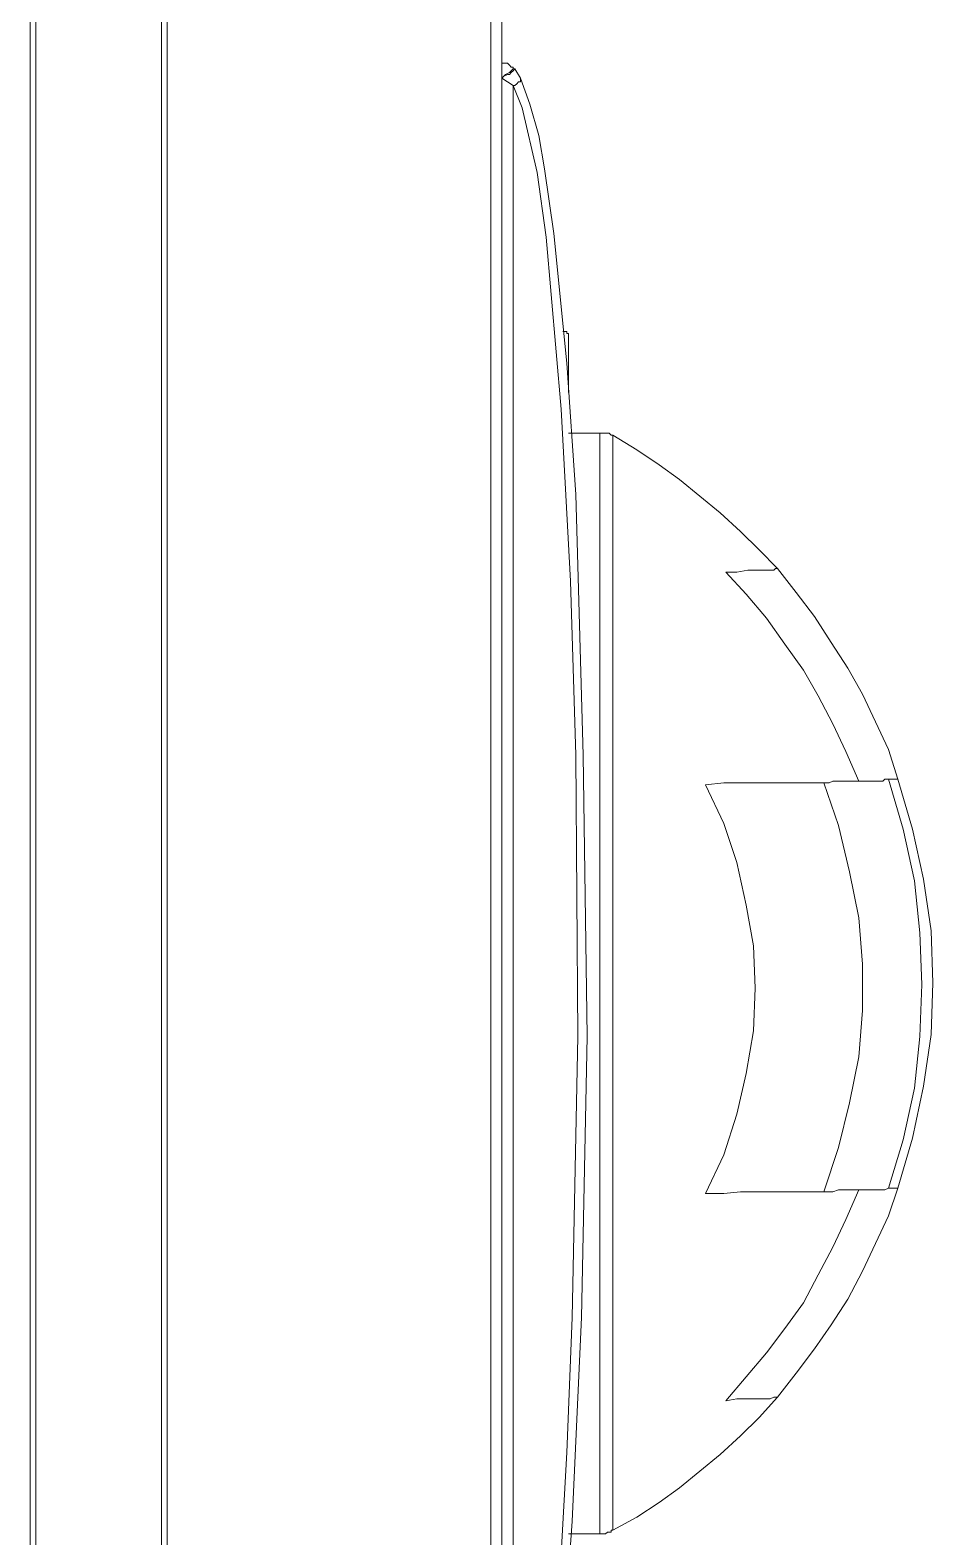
# Model space of a CAD drawing. Header units: centimetres. Extents: x -12.5 to 12.5, y -6.1 to 6.1.
# Drawn here: x 10.773 to 12.495, y 0.7 to 3.573 of the extents above; entities that cross this region are included whole.
import ezdxf

# ---------------------------------------------------------------- set-up
doc = ezdxf.new("R2010")
doc.units = ezdxf.units.CM
doc.header["$MEASUREMENT"] = 0
doc.layers.add('Camada 1', color=7, linetype='Continuous')

msp = doc.modelspace()

# ---------------------------------------------------------------- linework, layer by layer
at = {"layer": 'Camada 1', "color": 251, "lineweight": 9}
for points in [[(11.02362, -5.82844), (11.02362, -5.82844), (11.02362, 5.81417), (11.02362, 5.81417)], [(11.0342, 5.81417), (11.0342, 5.81417), (11.0342, -5.82844), (11.0342, -5.82844)], [(11.6518, -5.82844), (11.6518, -5.82844), (11.6518, 5.81417), (11.6518, 5.81417)], [(11.67298, 5.81417), (11.67298, 5.81417), (11.67298, -5.82844), (11.67298, -5.82844)], [(10.77304, -2.02756), (10.77304, -2.02756), (10.77304, 5.77888), (10.77304, 5.77888)], [(10.78363, 5.77888), (10.78363, 5.77888), (10.78363, -2.02756), (10.78363, -2.02756)], [(10.78363, -3.69098), (10.78363, -3.69098), (10.78363, 3.65738), (10.78363, 3.65738)], [(11.67298, 0.03126), (11.67298, 0.03126), (11.67298, 3.48142), (11.67298, 3.48142)], [(11.69415, 3.46731), (11.69415, 3.46731), (11.67298, 3.48142), (11.67298, 3.48142)], [(11.69415, 3.49906), (11.69415, 3.49906), (11.69767, 3.49906), (11.69767, 3.49906)], [(11.69767, 3.49906), (11.69767, 3.49906), (11.70826, 3.48142), (11.70826, 3.48142)], [(11.69415, 3.46731), (11.69415, 3.46731), (11.69415, 0.04537), (11.69415, 0.04537)], [(11.85995, 2.80409), (11.85995, 2.80409), (11.79998, 2.80409), (11.79998, 2.80409)], [(11.79998, 0.70506), (11.79998, 0.70506), (11.85995, 0.70506), (11.85995, 0.70506)]]:
    msp.add_open_spline(points, degree=3, dxfattribs=at)
for points, knots in [([(11.67298, 3.50964), (11.67298, 3.50964), (11.67298, 3.50964), (11.67298, 3.50964), (11.67298, 3.50964), (11.67298, 3.50612), (11.67298, 3.50612), (11.67298, 3.50612), (11.67298, 3.50259), (11.67298, 3.50259), (11.67298, 3.50259), (11.67298, 3.49906), (11.67298, 3.49906), (11.67298, 3.49906), (11.67298, 3.49201), (11.67298, 3.49201), (11.67298, 3.49201), (11.67298, 3.48848), (11.67298, 3.48848), (11.67298, 3.48848), (11.67298, 3.48142), (11.67298, 3.48142)], [0, 0, 0, 0, 0.1428571, 0.1428571, 0.1428571, 0.2857143, 0.2857143, 0.2857143, 0.4285714, 0.4285714, 0.4285714, 0.5714286, 0.5714286, 0.5714286, 0.7142857, 0.7142857, 0.7142857, 0.8571429, 0.8571429, 0.8571429, 1, 1, 1, 1]), ([(11.67298, 3.50964), (11.67298, 3.50964), (11.67651, 3.50964), (11.67651, 3.50964), (11.67651, 3.50964), (11.68003, 3.50964), (11.68003, 3.50964), (11.68003, 3.50964), (11.68356, 3.50964), (11.68356, 3.50964), (11.68356, 3.50964), (11.68709, 3.50612), (11.68709, 3.50612), (11.68709, 3.50612), (11.69062, 3.50259), (11.69062, 3.50259), (11.69062, 3.50259), (11.69415, 3.50259), (11.69415, 3.50259), (11.69415, 3.50259), (11.69415, 3.49906), (11.69415, 3.49906)], [0, 0, 0, 0, 0.1428571, 0.1428571, 0.1428571, 0.2857143, 0.2857143, 0.2857143, 0.4285714, 0.4285714, 0.4285714, 0.5714286, 0.5714286, 0.5714286, 0.7142857, 0.7142857, 0.7142857, 0.8571429, 0.8571429, 0.8571429, 1, 1, 1, 1]), ([(11.69767, 3.49906), (11.69767, 3.49906), (11.69767, 3.49906), (11.69767, 3.49906), (11.69767, 3.49906), (11.69415, 3.49553), (11.69415, 3.49553), (11.69415, 3.49553), (11.69062, 3.49201), (11.69062, 3.49201), (11.69062, 3.49201), (11.68709, 3.48848), (11.68709, 3.48848), (11.68709, 3.48848), (11.68356, 3.48848), (11.68356, 3.48848), (11.68356, 3.48848), (11.67651, 3.48495), (11.67651, 3.48495), (11.67651, 3.48495), (11.67298, 3.48142), (11.67298, 3.48142)], [0, 0, 0, 0, 0.1428571, 0.1428571, 0.1428571, 0.2857143, 0.2857143, 0.2857143, 0.4285714, 0.4285714, 0.4285714, 0.5714286, 0.5714286, 0.5714286, 0.7142857, 0.7142857, 0.7142857, 0.8571429, 0.8571429, 0.8571429, 1, 1, 1, 1]), ([(11.69415, 3.49906), (11.69415, 3.49906), (11.69415, 3.49906), (11.69415, 3.49906), (11.69415, 3.49906), (11.69062, 3.49553), (11.69062, 3.49553), (11.69062, 3.49553), (11.68709, 3.49201), (11.68709, 3.49201), (11.68709, 3.49201), (11.68003, 3.48848), (11.68003, 3.48848), (11.68003, 3.48848), (11.67651, 3.48495), (11.67651, 3.48495), (11.67651, 3.48495), (11.67298, 3.48142), (11.67298, 3.48142)], [0, 0, 0, 0, 0.1666667, 0.1666667, 0.1666667, 0.3333333, 0.3333333, 0.3333333, 0.5, 0.5, 0.5, 0.6666667, 0.6666667, 0.6666667, 0.8333333, 0.8333333, 0.8333333, 1, 1, 1, 1]), ([(11.70826, 3.48142), (11.70826, 3.48142), (11.70826, 3.47789), (11.70826, 3.47789), (11.70826, 3.47789), (11.70826, 3.47437), (11.70826, 3.47437), (11.70826, 3.47437), (11.70473, 3.47437), (11.70473, 3.47437), (11.70473, 3.47437), (11.7012, 3.47084), (11.7012, 3.47084), (11.7012, 3.47084), (11.69767, 3.46731), (11.69767, 3.46731), (11.69767, 3.46731), (11.69415, 3.46731), (11.69415, 3.46731)], [0, 0, 0, 0, 0.1666667, 0.1666667, 0.1666667, 0.3333333, 0.3333333, 0.3333333, 0.5, 0.5, 0.5, 0.6666667, 0.6666667, 0.6666667, 0.8333333, 0.8333333, 0.8333333, 1, 1, 1, 1]), ([(11.70826, 3.48142), (11.70826, 3.48142), (11.7259, 3.43203), (11.7259, 3.43203), (11.7259, 3.43203), (11.74353, 3.37206), (11.74353, 3.37206), (11.74353, 3.37206), (11.75412, 3.30856), (11.75412, 3.30856), (11.75412, 3.30856), (11.77176, 3.18509), (11.77176, 3.18509), (11.77176, 3.18509), (11.79645, 2.93814), (11.79645, 2.93814), (11.79645, 2.93814), (11.81409, 2.68767), (11.81409, 2.68767), (11.81409, 2.68767), (11.8282, 2.19025), (11.8282, 2.19025), (11.8282, 2.19025), (11.83526, 1.65403), (11.83526, 1.65403), (11.83526, 1.65403), (11.82467, 1.11781), (11.82467, 1.11781), (11.82467, 1.11781), (11.80703, 0.72976), (11.80703, 0.72976), (11.80703, 0.72976), (11.79292, 0.5322), (11.79292, 0.5322), (11.79292, 0.5322), (11.77528, 0.33817), (11.77528, 0.33817), (11.77528, 0.33817), (11.75059, 0.18295), (11.75059, 0.18295), (11.75059, 0.18295), (11.73648, 0.10534), (11.73648, 0.10534), (11.73648, 0.10534), (11.70826, 0.03126), (11.70826, 0.03126)], [0, 0, 0, 0, 0.0666667, 0.0666667, 0.0666667, 0.1333333, 0.1333333, 0.1333333, 0.2, 0.2, 0.2, 0.2666667, 0.2666667, 0.2666667, 0.3333333, 0.3333333, 0.3333333, 0.4, 0.4, 0.4, 0.4666667, 0.4666667, 0.4666667, 0.5333333, 0.5333333, 0.5333333, 0.6, 0.6, 0.6, 0.6666667, 0.6666667, 0.6666667, 0.7333333, 0.7333333, 0.7333333, 0.8, 0.8, 0.8, 0.8666667, 0.8666667, 0.8666667, 0.9333333, 0.9333333, 0.9333333, 1, 1, 1, 1]), ([(11.69415, 0.04537), (11.69415, 0.04537), (11.72237, 0.11592), (11.72237, 0.11592), (11.72237, 0.11592), (11.73648, 0.19001), (11.73648, 0.19001), (11.73648, 0.19001), (11.74706, 0.26409), (11.74706, 0.26409), (11.74706, 0.26409), (11.75765, 0.3417), (11.75765, 0.3417), (11.75765, 0.3417), (11.78234, 0.59923), (11.78234, 0.59923), (11.78234, 0.59923), (11.79645, 0.86028), (11.79645, 0.86028), (11.79645, 0.86028), (11.80703, 1.11781), (11.80703, 1.11781), (11.80703, 1.11781), (11.81762, 1.65403), (11.81762, 1.65403), (11.81762, 1.65403), (11.81409, 2.19025), (11.81409, 2.19025), (11.81409, 2.19025), (11.80351, 2.52187), (11.80351, 2.52187), (11.80351, 2.52187), (11.78587, 2.84995), (11.78587, 2.84995), (11.78587, 2.84995), (11.75765, 3.17803), (11.75765, 3.17803), (11.75765, 3.17803), (11.74001, 3.3015), (11.74001, 3.3015), (11.74001, 3.3015), (11.71178, 3.42498), (11.71178, 3.42498), (11.71178, 3.42498), (11.69415, 3.46731), (11.69415, 3.46731)], [0, 0, 0, 0, 0.0666667, 0.0666667, 0.0666667, 0.1333333, 0.1333333, 0.1333333, 0.2, 0.2, 0.2, 0.2666667, 0.2666667, 0.2666667, 0.3333333, 0.3333333, 0.3333333, 0.4, 0.4, 0.4, 0.4666667, 0.4666667, 0.4666667, 0.5333333, 0.5333333, 0.5333333, 0.6, 0.6, 0.6, 0.6666667, 0.6666667, 0.6666667, 0.7333333, 0.7333333, 0.7333333, 0.8, 0.8, 0.8, 0.8666667, 0.8666667, 0.8666667, 0.9333333, 0.9333333, 0.9333333, 1, 1, 1, 1]), ([(11.79998, 2.98753), (11.79998, 2.98753), (11.79998, 2.99106), (11.79998, 2.99106), (11.79998, 2.99106), (11.79998, 2.99459), (11.79998, 2.99459), (11.79998, 2.99459), (11.79645, 2.99459), (11.79645, 2.99459), (11.79645, 2.99459), (11.79645, 2.99812), (11.79645, 2.99812), (11.79645, 2.99812), (11.79292, 2.99812), (11.79292, 2.99812), (11.79292, 2.99812), (11.7894, 2.99812), (11.7894, 2.99812)], [0, 0, 0, 0, 0.1666667, 0.1666667, 0.1666667, 0.3333333, 0.3333333, 0.3333333, 0.5, 0.5, 0.5, 0.6666667, 0.6666667, 0.6666667, 0.8333333, 0.8333333, 0.8333333, 1, 1, 1, 1]), ([(11.79998, 2.98753), (11.79998, 2.98753), (11.79998, 2.984), (11.79998, 2.984), (11.79998, 2.984), (11.79998, 2.97695), (11.79998, 2.97695), (11.79998, 2.97695), (11.79998, 2.95931), (11.79998, 2.95931), (11.79998, 2.95931), (11.79998, 2.94167), (11.79998, 2.94167), (11.79998, 2.94167), (11.79998, 2.9205), (11.79998, 2.9205), (11.79998, 2.9205), (11.79998, 2.90287), (11.79998, 2.90287), (11.79998, 2.90287), (11.79998, 2.88876), (11.79998, 2.88876), (11.79998, 2.88876), (11.79998, 2.8817), (11.79998, 2.8817)], [0, 0, 0, 0, 0.125, 0.125, 0.125, 0.25, 0.25, 0.25, 0.375, 0.375, 0.375, 0.5, 0.5, 0.5, 0.625, 0.625, 0.625, 0.75, 0.75, 0.75, 0.875, 0.875, 0.875, 1, 1, 1, 1]), ([(11.88465, 2.80056), (11.88465, 2.80056), (11.88112, 2.80056), (11.88112, 2.80056), (11.88112, 2.80056), (11.87759, 2.80409), (11.87759, 2.80409), (11.87759, 2.80409), (11.87406, 2.80409), (11.87406, 2.80409), (11.87406, 2.80409), (11.87053, 2.80409), (11.87053, 2.80409), (11.87053, 2.80409), (11.86701, 2.80409), (11.86701, 2.80409), (11.86701, 2.80409), (11.86348, 2.80409), (11.86348, 2.80409), (11.86348, 2.80409), (11.85995, 2.80409), (11.85995, 2.80409)], [0, 0, 0, 0, 0.1428571, 0.1428571, 0.1428571, 0.2857143, 0.2857143, 0.2857143, 0.4285714, 0.4285714, 0.4285714, 0.5714286, 0.5714286, 0.5714286, 0.7142857, 0.7142857, 0.7142857, 0.8571429, 0.8571429, 0.8571429, 1, 1, 1, 1]), ([(11.85995, 0.70506), (11.85995, 0.70506), (11.85995, 0.70859), (11.85995, 0.70859), (11.85995, 0.70859), (11.85995, 0.71564), (11.85995, 0.71564), (11.85995, 0.71564), (11.85995, 0.73328), (11.85995, 0.73328), (11.85995, 0.73328), (11.85995, 0.75445), (11.85995, 0.75445), (11.85995, 0.75445), (11.85995, 0.7862), (11.85995, 0.7862), (11.85995, 0.7862), (11.85995, 0.82148), (11.85995, 0.82148), (11.85995, 0.82148), (11.85995, 0.86028), (11.85995, 0.86028), (11.85995, 0.86028), (11.85995, 0.90967), (11.85995, 0.90967), (11.85995, 0.90967), (11.85995, 0.96259), (11.85995, 0.96259), (11.85995, 0.96259), (11.85995, 1.01903), (11.85995, 1.01903), (11.85995, 1.01903), (11.85995, 1.08253), (11.85995, 1.08253), (11.85995, 1.08253), (11.85995, 1.14956), (11.85995, 1.14956), (11.85995, 1.14956), (11.85995, 1.22012), (11.85995, 1.22012), (11.85995, 1.22012), (11.85995, 1.2942), (11.85995, 1.2942), (11.85995, 1.2942), (11.85995, 1.37181), (11.85995, 1.37181), (11.85995, 1.37181), (11.85995, 1.44942), (11.85995, 1.44942), (11.85995, 1.44942), (11.85995, 1.53409), (11.85995, 1.53409), (11.85995, 1.53409), (11.85995, 1.61523), (11.85995, 1.61523), (11.85995, 1.61523), (11.85995, 1.69989), (11.85995, 1.69989), (11.85995, 1.69989), (11.85995, 1.78456), (11.85995, 1.78456), (11.85995, 1.78456), (11.85995, 1.86923), (11.85995, 1.86923), (11.85995, 1.86923), (11.85995, 1.95389), (11.85995, 1.95389), (11.85995, 1.95389), (11.85995, 2.03503), (11.85995, 2.03503), (11.85995, 2.03503), (11.85995, 2.11617), (11.85995, 2.11617), (11.85995, 2.11617), (11.85995, 2.19378), (11.85995, 2.19378), (11.85995, 2.19378), (11.85995, 2.26787), (11.85995, 2.26787), (11.85995, 2.26787), (11.85995, 2.34195), (11.85995, 2.34195), (11.85995, 2.34195), (11.85995, 2.40898), (11.85995, 2.40898), (11.85995, 2.40898), (11.85995, 2.47248), (11.85995, 2.47248), (11.85995, 2.47248), (11.85995, 2.53245), (11.85995, 2.53245), (11.85995, 2.53245), (11.85995, 2.58889), (11.85995, 2.58889), (11.85995, 2.58889), (11.85995, 2.63476), (11.85995, 2.63476), (11.85995, 2.63476), (11.85995, 2.68062), (11.85995, 2.68062), (11.85995, 2.68062), (11.85995, 2.71589), (11.85995, 2.71589), (11.85995, 2.71589), (11.85995, 2.74764), (11.85995, 2.74764), (11.85995, 2.74764), (11.85995, 2.77234), (11.85995, 2.77234), (11.85995, 2.77234), (11.85995, 2.78998), (11.85995, 2.78998), (11.85995, 2.78998), (11.85995, 2.80056), (11.85995, 2.80056), (11.85995, 2.80056), (11.85995, 2.80409), (11.85995, 2.80409)], [0, 0, 0, 0, 0.025641, 0.025641, 0.025641, 0.0512821, 0.0512821, 0.0512821, 0.0769231, 0.0769231, 0.0769231, 0.1025641, 0.1025641, 0.1025641, 0.1282051, 0.1282051, 0.1282051, 0.1538462, 0.1538462, 0.1538462, 0.1794872, 0.1794872, 0.1794872, 0.2051282, 0.2051282, 0.2051282, 0.2307692, 0.2307692, 0.2307692, 0.2564103, 0.2564103, 0.2564103, 0.2820513, 0.2820513, 0.2820513, 0.3076923, 0.3076923, 0.3076923, 0.3333333, 0.3333333, 0.3333333, 0.3589744, 0.3589744, 0.3589744, 0.3846154, 0.3846154, 0.3846154, 0.4102564, 0.4102564, 0.4102564, 0.4358974, 0.4358974, 0.4358974, 0.4615385, 0.4615385, 0.4615385, 0.4871795, 0.4871795, 0.4871795, 0.5128205, 0.5128205, 0.5128205, 0.5384615, 0.5384615, 0.5384615, 0.5641026, 0.5641026, 0.5641026, 0.5897436, 0.5897436, 0.5897436, 0.6153846, 0.6153846, 0.6153846, 0.6410256, 0.6410256, 0.6410256, 0.6666667, 0.6666667, 0.6666667, 0.6923077, 0.6923077, 0.6923077, 0.7179487, 0.7179487, 0.7179487, 0.7435897, 0.7435897, 0.7435897, 0.7692308, 0.7692308, 0.7692308, 0.7948718, 0.7948718, 0.7948718, 0.8205128, 0.8205128, 0.8205128, 0.8461538, 0.8461538, 0.8461538, 0.8717949, 0.8717949, 0.8717949, 0.8974359, 0.8974359, 0.8974359, 0.9230769, 0.9230769, 0.9230769, 0.9487179, 0.9487179, 0.9487179, 0.974359, 0.974359, 0.974359, 1, 1, 1, 1]), ([(12.19862, 2.54656), (12.19862, 2.54656), (12.16334, 2.58184), (12.16334, 2.58184), (12.16334, 2.58184), (12.12806, 2.61712), (12.12806, 2.61712), (12.12806, 2.61712), (12.08926, 2.65239), (12.08926, 2.65239), (12.08926, 2.65239), (12.05045, 2.68414), (12.05045, 2.68414), (12.05045, 2.68414), (12.01165, 2.71589), (12.01165, 2.71589), (12.01165, 2.71589), (11.97284, 2.74412), (11.97284, 2.74412), (11.97284, 2.74412), (11.93051, 2.77234), (11.93051, 2.77234), (11.93051, 2.77234), (11.88465, 2.80056), (11.88465, 2.80056)], [0, 0, 0, 0, 0.125, 0.125, 0.125, 0.25, 0.25, 0.25, 0.375, 0.375, 0.375, 0.5, 0.5, 0.5, 0.625, 0.625, 0.625, 0.75, 0.75, 0.75, 0.875, 0.875, 0.875, 1, 1, 1, 1]), ([(11.88465, 2.80056), (11.88465, 2.80056), (11.88465, 2.79703), (11.88465, 2.79703), (11.88465, 2.79703), (11.88465, 2.78998), (11.88465, 2.78998), (11.88465, 2.78998), (11.88465, 2.77587), (11.88465, 2.77587), (11.88465, 2.77587), (11.88465, 2.7547), (11.88465, 2.7547), (11.88465, 2.7547), (11.88465, 2.72648), (11.88465, 2.72648), (11.88465, 2.72648), (11.88465, 2.6912), (11.88465, 2.6912), (11.88465, 2.6912), (11.88465, 2.64887), (11.88465, 2.64887), (11.88465, 2.64887), (11.88465, 2.603), (11.88465, 2.603), (11.88465, 2.603), (11.88465, 2.55009), (11.88465, 2.55009), (11.88465, 2.55009), (11.88465, 2.49012), (11.88465, 2.49012), (11.88465, 2.49012), (11.88465, 2.43014), (11.88465, 2.43014), (11.88465, 2.43014), (11.88465, 2.36312), (11.88465, 2.36312), (11.88465, 2.36312), (11.88465, 2.28903), (11.88465, 2.28903), (11.88465, 2.28903), (11.88465, 2.21495), (11.88465, 2.21495), (11.88465, 2.21495), (11.88465, 2.13734), (11.88465, 2.13734), (11.88465, 2.13734), (11.88465, 2.0562), (11.88465, 2.0562), (11.88465, 2.0562), (11.88465, 1.97506), (11.88465, 1.97506), (11.88465, 1.97506), (11.88465, 1.89039), (11.88465, 1.89039), (11.88465, 1.89039), (11.88465, 1.80573), (11.88465, 1.80573), (11.88465, 1.80573), (11.88465, 1.72106), (11.88465, 1.72106), (11.88465, 1.72106), (11.88465, 1.63639), (11.88465, 1.63639), (11.88465, 1.63639), (11.88465, 1.55173), (11.88465, 1.55173), (11.88465, 1.55173), (11.88465, 1.47059), (11.88465, 1.47059), (11.88465, 1.47059), (11.88465, 1.38945), (11.88465, 1.38945), (11.88465, 1.38945), (11.88465, 1.31184), (11.88465, 1.31184), (11.88465, 1.31184), (11.88465, 1.23423), (11.88465, 1.23423), (11.88465, 1.23423), (11.88465, 1.16367), (11.88465, 1.16367), (11.88465, 1.16367), (11.88465, 1.09664), (11.88465, 1.09664), (11.88465, 1.09664), (11.88465, 1.02962), (11.88465, 1.02962), (11.88465, 1.02962), (11.88465, 0.97317), (11.88465, 0.97317), (11.88465, 0.97317), (11.88465, 0.92025), (11.88465, 0.92025), (11.88465, 0.92025), (11.88465, 0.87087), (11.88465, 0.87087), (11.88465, 0.87087), (11.88465, 0.82853), (11.88465, 0.82853), (11.88465, 0.82853), (11.88465, 0.79326), (11.88465, 0.79326), (11.88465, 0.79326), (11.88465, 0.7615), (11.88465, 0.7615), (11.88465, 0.7615), (11.88465, 0.74034), (11.88465, 0.74034), (11.88465, 0.74034), (11.88465, 0.7227), (11.88465, 0.7227), (11.88465, 0.7227), (11.88465, 0.71564), (11.88465, 0.71564), (11.88465, 0.71564), (11.88465, 0.71212), (11.88465, 0.71212)], [0, 0, 0, 0, 0.025641, 0.025641, 0.025641, 0.0512821, 0.0512821, 0.0512821, 0.0769231, 0.0769231, 0.0769231, 0.1025641, 0.1025641, 0.1025641, 0.1282051, 0.1282051, 0.1282051, 0.1538462, 0.1538462, 0.1538462, 0.1794872, 0.1794872, 0.1794872, 0.2051282, 0.2051282, 0.2051282, 0.2307692, 0.2307692, 0.2307692, 0.2564103, 0.2564103, 0.2564103, 0.2820513, 0.2820513, 0.2820513, 0.3076923, 0.3076923, 0.3076923, 0.3333333, 0.3333333, 0.3333333, 0.3589744, 0.3589744, 0.3589744, 0.3846154, 0.3846154, 0.3846154, 0.4102564, 0.4102564, 0.4102564, 0.4358974, 0.4358974, 0.4358974, 0.4615385, 0.4615385, 0.4615385, 0.4871795, 0.4871795, 0.4871795, 0.5128205, 0.5128205, 0.5128205, 0.5384615, 0.5384615, 0.5384615, 0.5641026, 0.5641026, 0.5641026, 0.5897436, 0.5897436, 0.5897436, 0.6153846, 0.6153846, 0.6153846, 0.6410256, 0.6410256, 0.6410256, 0.6666667, 0.6666667, 0.6666667, 0.6923077, 0.6923077, 0.6923077, 0.7179487, 0.7179487, 0.7179487, 0.7435897, 0.7435897, 0.7435897, 0.7692308, 0.7692308, 0.7692308, 0.7948718, 0.7948718, 0.7948718, 0.8205128, 0.8205128, 0.8205128, 0.8461538, 0.8461538, 0.8461538, 0.8717949, 0.8717949, 0.8717949, 0.8974359, 0.8974359, 0.8974359, 0.9230769, 0.9230769, 0.9230769, 0.9487179, 0.9487179, 0.9487179, 0.974359, 0.974359, 0.974359, 1, 1, 1, 1]), ([(12.19862, 2.54656), (12.19862, 2.54656), (12.19509, 2.54656), (12.19509, 2.54656), (12.19509, 2.54656), (12.19156, 2.54303), (12.19156, 2.54303), (12.19156, 2.54303), (12.18451, 2.54303), (12.18451, 2.54303), (12.18451, 2.54303), (12.1704, 2.54303), (12.1704, 2.54303), (12.1704, 2.54303), (12.15981, 2.54303), (12.15981, 2.54303), (12.15981, 2.54303), (12.14217, 2.54303), (12.14217, 2.54303), (12.14217, 2.54303), (12.12101, 2.53951), (12.12101, 2.53951), (12.12101, 2.53951), (12.09984, 2.53951), (12.09984, 2.53951)], [0, 0, 0, 0, 0.125, 0.125, 0.125, 0.25, 0.25, 0.25, 0.375, 0.375, 0.375, 0.5, 0.5, 0.5, 0.625, 0.625, 0.625, 0.75, 0.75, 0.75, 0.875, 0.875, 0.875, 1, 1, 1, 1]), ([(12.09984, 2.53951), (12.09984, 2.53951), (12.13865, 2.49717), (12.13865, 2.49717), (12.13865, 2.49717), (12.17745, 2.45131), (12.17745, 2.45131), (12.17745, 2.45131), (12.21273, 2.40192), (12.21273, 2.40192), (12.21273, 2.40192), (12.24801, 2.35253), (12.24801, 2.35253), (12.24801, 2.35253), (12.27623, 2.30314), (12.27623, 2.30314), (12.27623, 2.30314), (12.30445, 2.25023), (12.30445, 2.25023), (12.30445, 2.25023), (12.32915, 2.19731), (12.32915, 2.19731), (12.32915, 2.19731), (12.35384, 2.14087), (12.35384, 2.14087)], [0, 0, 0, 0, 0.125, 0.125, 0.125, 0.25, 0.25, 0.25, 0.375, 0.375, 0.375, 0.5, 0.5, 0.5, 0.625, 0.625, 0.625, 0.75, 0.75, 0.75, 0.875, 0.875, 0.875, 1, 1, 1, 1]), ([(12.42792, 2.14439), (12.42792, 2.14439), (12.41028, 2.20084), (12.41028, 2.20084), (12.41028, 2.20084), (12.38559, 2.25376), (12.38559, 2.25376), (12.38559, 2.25376), (12.3609, 2.30667), (12.3609, 2.30667), (12.3609, 2.30667), (12.33267, 2.35606), (12.33267, 2.35606), (12.33267, 2.35606), (12.30092, 2.40545), (12.30092, 2.40545), (12.30092, 2.40545), (12.26917, 2.45484), (12.26917, 2.45484), (12.26917, 2.45484), (12.2339, 2.5007), (12.2339, 2.5007), (12.2339, 2.5007), (12.19862, 2.54656), (12.19862, 2.54656)], [0, 0, 0, 0, 0.125, 0.125, 0.125, 0.25, 0.25, 0.25, 0.375, 0.375, 0.375, 0.5, 0.5, 0.5, 0.625, 0.625, 0.625, 0.75, 0.75, 0.75, 0.875, 0.875, 0.875, 1, 1, 1, 1]), ([(12.19862, 2.54656), (12.19862, 2.54656), (12.2339, 2.5007), (12.2339, 2.5007), (12.2339, 2.5007), (12.26917, 2.45484), (12.26917, 2.45484), (12.26917, 2.45484), (12.30092, 2.40545), (12.30092, 2.40545), (12.30092, 2.40545), (12.33267, 2.35606), (12.33267, 2.35606), (12.33267, 2.35606), (12.3609, 2.30667), (12.3609, 2.30667), (12.3609, 2.30667), (12.38559, 2.25376), (12.38559, 2.25376), (12.38559, 2.25376), (12.41028, 2.20084), (12.41028, 2.20084), (12.41028, 2.20084), (12.42792, 2.14439), (12.42792, 2.14439)], [0, 0, 0, 0, 0.125, 0.125, 0.125, 0.25, 0.25, 0.25, 0.375, 0.375, 0.375, 0.5, 0.5, 0.5, 0.625, 0.625, 0.625, 0.75, 0.75, 0.75, 0.875, 0.875, 0.875, 1, 1, 1, 1]), ([(12.28681, 2.13734), (12.28681, 2.13734), (12.26212, 2.13734), (12.26212, 2.13734), (12.26212, 2.13734), (12.24095, 2.13734), (12.24095, 2.13734), (12.24095, 2.13734), (12.21273, 2.13734), (12.21273, 2.13734), (12.21273, 2.13734), (12.18451, 2.13734), (12.18451, 2.13734), (12.18451, 2.13734), (12.15628, 2.13734), (12.15628, 2.13734), (12.15628, 2.13734), (12.12806, 2.13734), (12.12806, 2.13734), (12.12806, 2.13734), (12.09631, 2.13734), (12.09631, 2.13734), (12.09631, 2.13734), (12.06103, 2.13381), (12.06103, 2.13381)], [0, 0, 0, 0, 0.125, 0.125, 0.125, 0.25, 0.25, 0.25, 0.375, 0.375, 0.375, 0.5, 0.5, 0.5, 0.625, 0.625, 0.625, 0.75, 0.75, 0.75, 0.875, 0.875, 0.875, 1, 1, 1, 1]), ([(12.06103, 2.13381), (12.06103, 2.13381), (12.09631, 2.05973), (12.09631, 2.05973), (12.09631, 2.05973), (12.12101, 1.98564), (12.12101, 1.98564), (12.12101, 1.98564), (12.13865, 1.90451), (12.13865, 1.90451), (12.13865, 1.90451), (12.15276, 1.82689), (12.15276, 1.82689), (12.15276, 1.82689), (12.15628, 1.74576), (12.15628, 1.74576), (12.15628, 1.74576), (12.15276, 1.66462), (12.15276, 1.66462), (12.15276, 1.66462), (12.13865, 1.58348), (12.13865, 1.58348), (12.13865, 1.58348), (12.12101, 1.50587), (12.12101, 1.50587), (12.12101, 1.50587), (12.09631, 1.42826), (12.09631, 1.42826), (12.09631, 1.42826), (12.06103, 1.35417), (12.06103, 1.35417)], [0, 0, 0, 0, 0.1, 0.1, 0.1, 0.2, 0.2, 0.2, 0.3, 0.3, 0.3, 0.4, 0.4, 0.4, 0.5, 0.5, 0.5, 0.6, 0.6, 0.6, 0.7, 0.7, 0.7, 0.8, 0.8, 0.8, 0.9, 0.9, 0.9, 1, 1, 1, 1]), ([(12.35384, 2.14087), (12.35384, 2.14087), (12.34326, 2.14087), (12.34326, 2.14087), (12.34326, 2.14087), (12.3362, 2.14087), (12.3362, 2.14087), (12.3362, 2.14087), (12.32915, 2.14087), (12.32915, 2.14087), (12.32915, 2.14087), (12.32209, 2.14087), (12.32209, 2.14087), (12.32209, 2.14087), (12.31503, 2.14087), (12.31503, 2.14087), (12.31503, 2.14087), (12.30445, 2.14087), (12.30445, 2.14087), (12.30445, 2.14087), (12.2974, 2.13734), (12.2974, 2.13734), (12.2974, 2.13734), (12.28681, 2.13734), (12.28681, 2.13734)], [0, 0, 0, 0, 0.125, 0.125, 0.125, 0.25, 0.25, 0.25, 0.375, 0.375, 0.375, 0.5, 0.5, 0.5, 0.625, 0.625, 0.625, 0.75, 0.75, 0.75, 0.875, 0.875, 0.875, 1, 1, 1, 1]), ([(12.28681, 2.13734), (12.28681, 2.13734), (12.31503, 2.0562), (12.31503, 2.0562), (12.31503, 2.0562), (12.3362, 1.968), (12.3362, 1.968), (12.3362, 1.968), (12.35384, 1.87981), (12.35384, 1.87981), (12.35384, 1.87981), (12.3609, 1.79162), (12.3609, 1.79162), (12.3609, 1.79162), (12.3609, 1.70342), (12.3609, 1.70342), (12.3609, 1.70342), (12.35384, 1.61523), (12.35384, 1.61523), (12.35384, 1.61523), (12.3362, 1.52703), (12.3362, 1.52703), (12.3362, 1.52703), (12.31503, 1.44237), (12.31503, 1.44237), (12.31503, 1.44237), (12.28681, 1.3577), (12.28681, 1.3577)], [0, 0, 0, 0, 0.1111111, 0.1111111, 0.1111111, 0.2222222, 0.2222222, 0.2222222, 0.3333333, 0.3333333, 0.3333333, 0.4444444, 0.4444444, 0.4444444, 0.5555556, 0.5555556, 0.5555556, 0.6666667, 0.6666667, 0.6666667, 0.7777778, 0.7777778, 0.7777778, 0.8888889, 0.8888889, 0.8888889, 1, 1, 1, 1]), ([(12.41028, 2.14439), (12.41028, 2.14439), (12.40323, 2.14439), (12.40323, 2.14439), (12.40323, 2.14439), (12.3997, 2.14087), (12.3997, 2.14087), (12.3997, 2.14087), (12.39265, 2.14087), (12.39265, 2.14087), (12.39265, 2.14087), (12.38559, 2.14087), (12.38559, 2.14087), (12.38559, 2.14087), (12.37853, 2.14087), (12.37853, 2.14087), (12.37853, 2.14087), (12.37148, 2.14087), (12.37148, 2.14087), (12.37148, 2.14087), (12.3609, 2.14087), (12.3609, 2.14087), (12.3609, 2.14087), (12.35384, 2.14087), (12.35384, 2.14087)], [0, 0, 0, 0, 0.125, 0.125, 0.125, 0.25, 0.25, 0.25, 0.375, 0.375, 0.375, 0.5, 0.5, 0.5, 0.625, 0.625, 0.625, 0.75, 0.75, 0.75, 0.875, 0.875, 0.875, 1, 1, 1, 1]), ([(12.41028, 2.14439), (12.41028, 2.14439), (12.43851, 2.04914), (12.43851, 2.04914), (12.43851, 2.04914), (12.45967, 1.95037), (12.45967, 1.95037), (12.45967, 1.95037), (12.47026, 1.85159), (12.47026, 1.85159), (12.47026, 1.85159), (12.47378, 1.75281), (12.47378, 1.75281), (12.47378, 1.75281), (12.47026, 1.65403), (12.47026, 1.65403), (12.47026, 1.65403), (12.45967, 1.55525), (12.45967, 1.55525), (12.45967, 1.55525), (12.43851, 1.45648), (12.43851, 1.45648), (12.43851, 1.45648), (12.41028, 1.36476), (12.41028, 1.36476)], [0, 0, 0, 0, 0.125, 0.125, 0.125, 0.25, 0.25, 0.25, 0.375, 0.375, 0.375, 0.5, 0.5, 0.5, 0.625, 0.625, 0.625, 0.75, 0.75, 0.75, 0.875, 0.875, 0.875, 1, 1, 1, 1]), ([(12.42792, 2.14439), (12.42792, 2.14439), (12.42792, 2.14439), (12.42792, 2.14439), (12.42792, 2.14439), (12.4244, 2.14439), (12.4244, 2.14439), (12.4244, 2.14439), (12.42087, 2.14439), (12.42087, 2.14439), (12.42087, 2.14439), (12.41734, 2.14439), (12.41734, 2.14439), (12.41734, 2.14439), (12.41381, 2.14439), (12.41381, 2.14439), (12.41381, 2.14439), (12.41028, 2.14439), (12.41028, 2.14439)], [0, 0, 0, 0, 0.1666667, 0.1666667, 0.1666667, 0.3333333, 0.3333333, 0.3333333, 0.5, 0.5, 0.5, 0.6666667, 0.6666667, 0.6666667, 0.8333333, 0.8333333, 0.8333333, 1, 1, 1, 1]), ([(12.42792, 1.36476), (12.42792, 1.36476), (12.45615, 1.46001), (12.45615, 1.46001), (12.45615, 1.46001), (12.47731, 1.55878), (12.47731, 1.55878), (12.47731, 1.55878), (12.49142, 1.65756), (12.49142, 1.65756), (12.49142, 1.65756), (12.49495, 1.75634), (12.49495, 1.75634), (12.49495, 1.75634), (12.49142, 1.85512), (12.49142, 1.85512), (12.49142, 1.85512), (12.47731, 1.95389), (12.47731, 1.95389), (12.47731, 1.95389), (12.45615, 2.04914), (12.45615, 2.04914), (12.45615, 2.04914), (12.42792, 2.14439), (12.42792, 2.14439)], [0, 0, 0, 0, 0.125, 0.125, 0.125, 0.25, 0.25, 0.25, 0.375, 0.375, 0.375, 0.5, 0.5, 0.5, 0.625, 0.625, 0.625, 0.75, 0.75, 0.75, 0.875, 0.875, 0.875, 1, 1, 1, 1]), ([(12.06103, 1.35417), (12.06103, 1.35417), (12.09631, 1.35417), (12.09631, 1.35417), (12.09631, 1.35417), (12.12806, 1.3577), (12.12806, 1.3577), (12.12806, 1.3577), (12.15628, 1.3577), (12.15628, 1.3577), (12.15628, 1.3577), (12.18451, 1.3577), (12.18451, 1.3577), (12.18451, 1.3577), (12.21273, 1.3577), (12.21273, 1.3577), (12.21273, 1.3577), (12.24095, 1.3577), (12.24095, 1.3577), (12.24095, 1.3577), (12.26212, 1.3577), (12.26212, 1.3577), (12.26212, 1.3577), (12.28681, 1.3577), (12.28681, 1.3577)], [0, 0, 0, 0, 0.125, 0.125, 0.125, 0.25, 0.25, 0.25, 0.375, 0.375, 0.375, 0.5, 0.5, 0.5, 0.625, 0.625, 0.625, 0.75, 0.75, 0.75, 0.875, 0.875, 0.875, 1, 1, 1, 1]), ([(12.35384, 1.36123), (12.35384, 1.36123), (12.32915, 1.30478), (12.32915, 1.30478), (12.32915, 1.30478), (12.30445, 1.25187), (12.30445, 1.25187), (12.30445, 1.25187), (12.27623, 1.19895), (12.27623, 1.19895), (12.27623, 1.19895), (12.24801, 1.14603), (12.24801, 1.14603), (12.24801, 1.14603), (12.21273, 1.09664), (12.21273, 1.09664), (12.21273, 1.09664), (12.17745, 1.05078), (12.17745, 1.05078), (12.17745, 1.05078), (12.13865, 1.00492), (12.13865, 1.00492), (12.13865, 1.00492), (12.09984, 0.95906), (12.09984, 0.95906)], [0, 0, 0, 0, 0.125, 0.125, 0.125, 0.25, 0.25, 0.25, 0.375, 0.375, 0.375, 0.5, 0.5, 0.5, 0.625, 0.625, 0.625, 0.75, 0.75, 0.75, 0.875, 0.875, 0.875, 1, 1, 1, 1]), ([(12.19862, 0.96612), (12.19862, 0.96612), (12.2339, 1.01198), (12.2339, 1.01198), (12.2339, 1.01198), (12.26917, 1.05784), (12.26917, 1.05784), (12.26917, 1.05784), (12.30092, 1.1037), (12.30092, 1.1037), (12.30092, 1.1037), (12.33267, 1.15309), (12.33267, 1.15309), (12.33267, 1.15309), (12.3609, 1.20601), (12.3609, 1.20601), (12.3609, 1.20601), (12.38559, 1.25892), (12.38559, 1.25892), (12.38559, 1.25892), (12.41028, 1.31184), (12.41028, 1.31184), (12.41028, 1.31184), (12.42792, 1.36476), (12.42792, 1.36476)], [0, 0, 0, 0, 0.125, 0.125, 0.125, 0.25, 0.25, 0.25, 0.375, 0.375, 0.375, 0.5, 0.5, 0.5, 0.625, 0.625, 0.625, 0.75, 0.75, 0.75, 0.875, 0.875, 0.875, 1, 1, 1, 1]), ([(12.28681, 1.3577), (12.28681, 1.3577), (12.2974, 1.3577), (12.2974, 1.3577), (12.2974, 1.3577), (12.30445, 1.3577), (12.30445, 1.3577), (12.30445, 1.3577), (12.31503, 1.36123), (12.31503, 1.36123), (12.31503, 1.36123), (12.32209, 1.36123), (12.32209, 1.36123), (12.32209, 1.36123), (12.32915, 1.36123), (12.32915, 1.36123), (12.32915, 1.36123), (12.3362, 1.36123), (12.3362, 1.36123), (12.3362, 1.36123), (12.34326, 1.36123), (12.34326, 1.36123), (12.34326, 1.36123), (12.35384, 1.36123), (12.35384, 1.36123)], [0, 0, 0, 0, 0.125, 0.125, 0.125, 0.25, 0.25, 0.25, 0.375, 0.375, 0.375, 0.5, 0.5, 0.5, 0.625, 0.625, 0.625, 0.75, 0.75, 0.75, 0.875, 0.875, 0.875, 1, 1, 1, 1]), ([(12.35384, 1.36123), (12.35384, 1.36123), (12.3609, 1.36123), (12.3609, 1.36123), (12.3609, 1.36123), (12.37148, 1.36123), (12.37148, 1.36123), (12.37148, 1.36123), (12.37853, 1.36123), (12.37853, 1.36123), (12.37853, 1.36123), (12.38559, 1.36123), (12.38559, 1.36123), (12.38559, 1.36123), (12.39265, 1.36123), (12.39265, 1.36123), (12.39265, 1.36123), (12.3997, 1.36123), (12.3997, 1.36123), (12.3997, 1.36123), (12.40323, 1.36123), (12.40323, 1.36123), (12.40323, 1.36123), (12.41028, 1.36476), (12.41028, 1.36476)], [0, 0, 0, 0, 0.125, 0.125, 0.125, 0.25, 0.25, 0.25, 0.375, 0.375, 0.375, 0.5, 0.5, 0.5, 0.625, 0.625, 0.625, 0.75, 0.75, 0.75, 0.875, 0.875, 0.875, 1, 1, 1, 1]), ([(12.41028, 1.36476), (12.41028, 1.36476), (12.41381, 1.36476), (12.41381, 1.36476), (12.41381, 1.36476), (12.41734, 1.36476), (12.41734, 1.36476), (12.41734, 1.36476), (12.42087, 1.36476), (12.42087, 1.36476), (12.42087, 1.36476), (12.4244, 1.36476), (12.4244, 1.36476), (12.4244, 1.36476), (12.42792, 1.36476), (12.42792, 1.36476)], [0, 0, 0, 0, 0.2, 0.2, 0.2, 0.4, 0.4, 0.4, 0.6, 0.6, 0.6, 0.8, 0.8, 0.8, 1, 1, 1, 1]), ([(11.88465, 0.71212), (11.88465, 0.71212), (11.93051, 0.73681), (11.93051, 0.73681), (11.93051, 0.73681), (11.97284, 0.76503), (11.97284, 0.76503), (11.97284, 0.76503), (12.01165, 0.79326), (12.01165, 0.79326), (12.01165, 0.79326), (12.05045, 0.82501), (12.05045, 0.82501), (12.05045, 0.82501), (12.08926, 0.85675), (12.08926, 0.85675), (12.08926, 0.85675), (12.12806, 0.89203), (12.12806, 0.89203), (12.12806, 0.89203), (12.16334, 0.92731), (12.16334, 0.92731), (12.16334, 0.92731), (12.19862, 0.96612), (12.19862, 0.96612)], [0, 0, 0, 0, 0.125, 0.125, 0.125, 0.25, 0.25, 0.25, 0.375, 0.375, 0.375, 0.5, 0.5, 0.5, 0.625, 0.625, 0.625, 0.75, 0.75, 0.75, 0.875, 0.875, 0.875, 1, 1, 1, 1]), ([(12.09984, 0.95906), (12.09984, 0.95906), (12.12101, 0.96259), (12.12101, 0.96259), (12.12101, 0.96259), (12.14217, 0.96259), (12.14217, 0.96259), (12.14217, 0.96259), (12.15981, 0.96259), (12.15981, 0.96259), (12.15981, 0.96259), (12.1704, 0.96259), (12.1704, 0.96259), (12.1704, 0.96259), (12.18451, 0.96259), (12.18451, 0.96259), (12.18451, 0.96259), (12.19156, 0.96612), (12.19156, 0.96612), (12.19156, 0.96612), (12.19509, 0.96612), (12.19509, 0.96612), (12.19509, 0.96612), (12.19862, 0.96612), (12.19862, 0.96612)], [0, 0, 0, 0, 0.125, 0.125, 0.125, 0.25, 0.25, 0.25, 0.375, 0.375, 0.375, 0.5, 0.5, 0.5, 0.625, 0.625, 0.625, 0.75, 0.75, 0.75, 0.875, 0.875, 0.875, 1, 1, 1, 1]), ([(11.85995, 0.70506), (11.85995, 0.70506), (11.86348, 0.70506), (11.86348, 0.70506), (11.86348, 0.70506), (11.86701, 0.70506), (11.86701, 0.70506), (11.86701, 0.70506), (11.87053, 0.70506), (11.87053, 0.70506), (11.87053, 0.70506), (11.87406, 0.70859), (11.87406, 0.70859), (11.87406, 0.70859), (11.87759, 0.70859), (11.87759, 0.70859), (11.87759, 0.70859), (11.88112, 0.70859), (11.88112, 0.70859), (11.88112, 0.70859), (11.88112, 0.71212), (11.88112, 0.71212), (11.88112, 0.71212), (11.88465, 0.71212), (11.88465, 0.71212)], [0, 0, 0, 0, 0.125, 0.125, 0.125, 0.25, 0.25, 0.25, 0.375, 0.375, 0.375, 0.5, 0.5, 0.5, 0.625, 0.625, 0.625, 0.75, 0.75, 0.75, 0.875, 0.875, 0.875, 1, 1, 1, 1])]:
    msp.add_open_spline(points, degree=3, knots=knots, dxfattribs=at)

doc.saveas('drawing.dxf')
